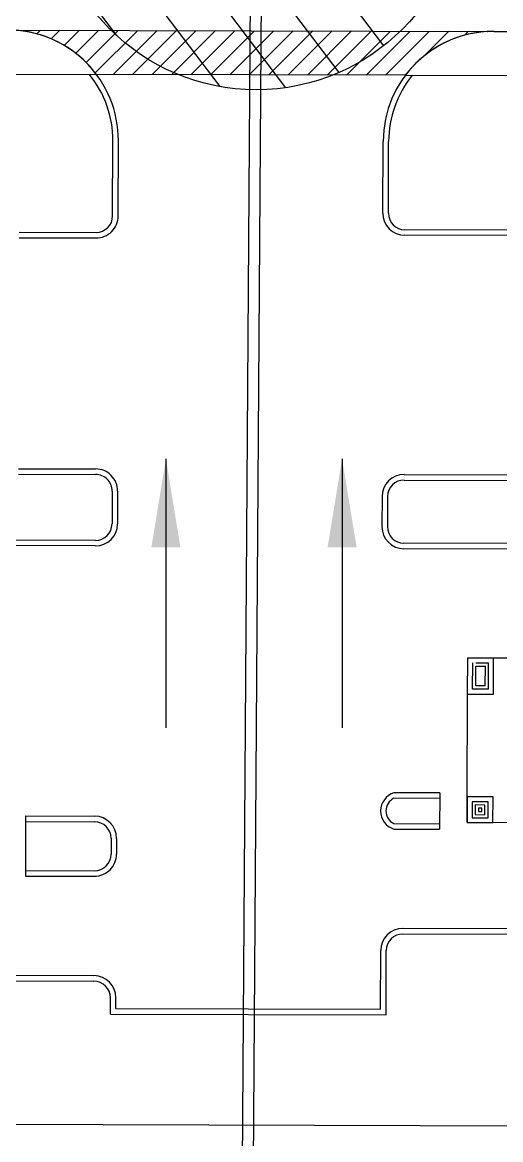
# Model space of a CAD drawing. Header units: feet. Extents: x 26064 to 27719, y 16802 to 28989.
# Drawn here: x 27028 to 27071.3, y 17835.8 to 17936.9 of the extents above; entities that cross this region are included whole.
import ezdxf

# ---------------------------------------------------------------- set-up
doc = ezdxf.new("R2010")
doc.units = ezdxf.units.FT
doc.header["$LTSCALE"] = 50
doc.header["$MEASUREMENT"] = 0
doc.linetypes.add('HIDDEN', pattern=[0.375, 0.25, -0.125])
for name, color, linetype in [('BUILDING-INTERIOR', 251, 'Continuous'), ('BUILDINGS', 5, 'Continuous'), ('CURB-B', 4, 'Continuous'), ('CURB-F', 32, 'Continuous'), ('INLET PROTECTION', 1, 'HIDDEN'), ('PAINT-MARKINGS', 32, 'Continuous'), ('SD-OUTER-PRIVATE', 6, 'Continuous'), ('SD-STRUCTURE', 6, 'Continuous'), ('SIDEWALK', 9, 'Continuous')]:
    doc.layers.add(name, color=color, linetype=linetype)
doc.styles.add('ls80', font='simplex', dxfattribs={"oblique": 15, "height": 4})
doc.dimstyles.new('dim', dxfattribs={"dimtxt": 0.18, "dimasz": 0.16, "dimexe": 0.0625, "dimexo": 0.0625, "dimgap": 0.03, "dimtad": 3, "dimdec": 4, "dimzin": 0, "dimdsep": 46, "dimtxsty": 'ls80', "dimcen": 0.09, "dimclrd": 256, "dimclre": 256, "dimclrt": 256, "dimaunit": 1, "dimadec": 4, "dimazin": 0, "dimtfac": 1, "dimtdec": 4, "dimtofl": 0, "dimtmove": 2, "dimatfit": 3, "dimfxl": 0, "dimtolj": 1, "dimtzin": 0, "dimlwd": -1, "dimlwe": -1, "dimarcsym": 0})

msp = doc.modelspace()

# ---------------------------------------------------------------- hatches: boundary and pattern name
at = {"layer": 'INLET PROTECTION', "linetype": 'Continuous'}
h = msp.add_hatch(dxfattribs=at)
h.set_pattern_fill('ANSI31', scale=37.499998, angle=262.0889784, style=0)
h.set_pattern_definition([(307.088978, (51160.1643, -5315.1487), (3.7392183, 2.82681806), [])])
edge = h.paths.add_edge_path()
edge.add_arc((27049.17607, 17949.57749), 18.75, 0, 360)
at = {"layer": 'PAINT-MARKINGS'}
h = msp.add_hatch(dxfattribs=at)
h.set_pattern_fill('ANSI31', scale=10, style=0)
edge = h.paths.add_edge_path()
edge.add_arc((27026.68886, 17926.23721), 9.996, 36.7031594, 89.8447259)
edge.add_line((27026.71595, 17936.23317), (27070.69841, 17936.11398))
edge.add_arc((27070.6711, 17926.11802), 9.996, 89.8434387, 142.9862904)
edge.add_line((27062.68938, 17932.13567), (27034.70308, 17932.21151))

# ---------------------------------------------------------------- linework, layer by layer
at = {"layer": 'BUILDING-INTERIOR', "color": 7, "ltscale": 12}
for p, q in [((27068.33288, 17876.10729), (27068.34248, 17879.39769)), ((27068.34248, 17879.39769), (27070.69574, 17879.39082)), ((27070.68614, 17876.10042), (27070.69574, 17879.39082)), ((27068.79237, 17876.56411), (27068.7993, 17878.9382)), ((27069.08478, 17876.85481), (27069.09001, 17878.64579)), ((27069.09001, 17878.64579), (27069.94384, 17878.6433)), ((27069.09086, 17878.93735), (27070.23625, 17878.93401)), ((27069.93862, 17876.85232), (27069.94384, 17878.6433)), ((27070.22932, 17876.55992), (27070.23625, 17878.93401)), ((27070.22932, 17876.55992), (27068.79237, 17876.56411)), ((27069.93862, 17876.85232), (27069.08478, 17876.85481)), ((27068.33288, 17876.10729), (27070.68614, 17876.10042)), ((27068.30571, 17866.79836), (27068.2989, 17864.46593)), ((27070.63815, 17866.79156), (27068.30571, 17866.79836)), ((27068.74177, 17866.35976), (27068.73751, 17864.90198)), ((27070.19954, 17866.3555), (27068.74177, 17866.35976)), ((27070.19528, 17864.89773), (27070.19954, 17866.3555)), ((27070.63134, 17864.45912), (27070.63815, 17866.79156)), ((27069.03247, 17866.06735), (27069.02992, 17865.19269)), ((27069.02992, 17865.19269), (27069.90458, 17865.19013)), ((27069.90713, 17866.0648), (27069.03247, 17866.06735)), ((27069.32317, 17865.77494), (27069.32232, 17865.48339)), ((27069.32232, 17865.48339), (27069.61388, 17865.48254)), ((27069.61473, 17865.77409), (27069.32317, 17865.77494)), ((27069.61388, 17865.48254), (27069.61473, 17865.77409)), ((27069.90458, 17865.19013), (27069.90713, 17866.0648)), ((27068.2989, 17864.46593), (27070.63134, 17864.45912)), ((27068.73751, 17864.90198), (27070.19528, 17864.89773))]:
    msp.add_line(p, q, dxfattribs=at)
at = {"layer": 'BUILDINGS', "color": 7, "flags": 128}
msp.add_lwpolyline([(27072.29736, 17864.45426), (27068.2989, 17864.46593), (27068.30571, 17866.79836), (27068.33288, 17876.10729), (27068.34248, 17879.39769), (27070.69574, 17879.39082), (27073.34056, 17879.38311)], dxfattribs=at)
at = {"layer": 'CURB-B', "color": 7, "flags": 128}
for points in [[(27036.18482, 17926.2095, 0.172582563), (27034.06864, 17932.21323)], [(27063.32381, 17932.13395, 0.172475202), (27061.17514, 17926.14573)], [(27034.66058, 17917.90695, 0.414213562), (27036.16495, 17919.40257)], [(27061.1562, 17919.65894, 0.414139733), (27062.65144, 17918.15457)], [(27036.11441, 17894.49397, 0.414215563), (27034.6188, 17895.99836)], [(27062.58123, 17895.49161, 0.414213562), (27061.07686, 17893.996)], [(27034.60133, 17890.02186, 0.414211562), (27036.10571, 17891.51747)], [(27061.06891, 17891.26939, 0.414213562), (27062.56452, 17889.76502)], [(27061.66086, 17866.67179, 0.629679122), (27061.65807, 17864.38138)], [(27036.01967, 17863.04775, 0.414213562), (27034.52406, 17864.55212)], [(27034.51111, 17860.1167, 0.414213562), (27036.01549, 17861.61231)], [(27062.4657, 17854.3824, 0.414213562), (27060.96132, 17852.88678)], [(27035.95834, 17848.61006, 0.414074881), (27034.46343, 17850.11443)]]:
    msp.add_lwpolyline(points, format="xyb", dxfattribs=at)
for points in [[(27036.16495, 17919.40257), (27036.18482, 17926.2095)], [(27061.1562, 17919.65894), (27061.17514, 17926.14573)], [(27027.68594, 17917.92731), (27034.66058, 17917.90695)], [(27079.57626, 17918.10091), (27062.65144, 17918.15457)], [(27027.62196, 17896.01878), (27034.6188, 17895.99836)], [(27062.58123, 17895.49161), (27079.51013, 17895.4422)], [(27036.11441, 17894.49397), (27036.10571, 17891.51747)], [(27061.07686, 17893.996), (27061.06891, 17891.26939)], [(27034.60133, 17890.02186), (27024.81403, 17890.05043)], [(27073.37077, 17889.73348), (27062.56452, 17889.76502)], [(27065.80819, 17866.65969), (27061.66086, 17866.67179)], [(27065.80966, 17867.16418), (27065.80005, 17863.86929)], [(27028.27849, 17865.07035), (27028.26263, 17859.63493)], [(27028.27703, 17864.57035), (27034.52406, 17864.55212)], [(27061.65807, 17864.38138), (27065.80151, 17864.36928)], [(27036.01967, 17863.04775), (27036.01549, 17861.61231)], [(27028.26408, 17860.13493), (27034.51111, 17860.1167)], [(27072.26788, 17854.35379), (27062.4657, 17854.3824)], [(27060.94433, 17847.06454), (27060.96132, 17852.88678)], [(27025.69718, 17850.14416), (27034.46343, 17850.11443)], [(27035.95404, 17847.13748), (27035.95834, 17848.61006)], [(27035.95404, 17847.13748), (27060.94433, 17847.06454)]]:
    msp.add_lwpolyline(points, dxfattribs=at)
at = {"layer": 'CURB-F', "color": 7}
for p, q in [((27070.69819, 17936.11398), (27117.30063, 17935.98768)), ((27036.66495, 17919.40111), (27036.68481, 17926.20804)), ((27060.65619, 17919.65577), (27060.67514, 17926.14719)), ((27027.68449, 17917.42731), (27034.65912, 17917.40696)), ((27079.5748, 17917.60054), (27062.65035, 17917.64994)), ((27027.62342, 17896.51877), (27034.62026, 17896.49835)), ((27062.58269, 17895.99161), (27079.51158, 17895.9422)), ((27036.61441, 17894.49251), (27036.6057, 17891.51601)), ((27060.57687, 17893.99746), (27060.56891, 17891.27085)), ((27034.59987, 17889.52187), (27024.81257, 17889.55043)), ((27073.36931, 17889.23349), (27062.56306, 17889.26503)), ((27065.80965, 17867.15969), (27061.66086, 17867.1718)), ((27028.27849, 17865.07035), (27034.52552, 17865.05212)), ((27061.65807, 17863.88137), (27065.80005, 17863.86929)), ((27036.51967, 17863.04629), (27036.51548, 17861.61085)), ((27028.26263, 17859.63493), (27034.50965, 17859.6167)), ((27072.26934, 17854.85379), (27062.46715, 17854.88239)), ((27060.44579, 17847.566), (27060.46133, 17852.88824)), ((27025.69865, 17850.6458), (27034.4642, 17850.62021)), ((27036.4555, 17847.63602), (27036.45835, 17848.61438)), ((27036.4555, 17847.63602), (27060.44579, 17847.566))]:
    msp.add_line(p, q, dxfattribs=at)
for centre, radius, start, end in [((27026.68886, 17926.23721), 9.996, 359.8327778, 89.844725), ((27070.6711, 17926.11802), 9.996, 89.8434387, 179.8327778), ((27034.66496, 17919.40695), 2, 269.8327778, 359.8327778), ((27062.65618, 17919.64993), 2, 179.8327778, 269.8327778), ((27034.61442, 17894.49836), 2, 359.8323865, 89.8327778), ((27062.57686, 17893.99162), 2, 89.8327778, 179.8327778), ((27034.60571, 17891.52186), 2, 269.8327778, 359.8323865), ((27062.5689, 17891.26502), 2, 179.8327778, 269.8327778), ((27062.18087, 17865.52614), 1.72586, 107.5360092, 252.3666213), ((27034.51968, 17863.05213), 2, 359.8327778, 89.8327778), ((27034.51549, 17861.61669), 2, 269.8327778, 359.8327778), ((27062.46132, 17852.8824), 2, 89.8327778, 179.8327778), ((27034.45836, 17848.62022), 2, 359.8327778, 89.8327778)]:
    msp.add_arc(centre, radius, start, end, dxfattribs=at)
at = {"layer": 'INLET PROTECTION', "color": 7, "linetype": 'Continuous'}
msp.add_circle((27049.17607, 17949.57749), 18.75, dxfattribs=at)
at = {"layer": 'PAINT-MARKINGS', "color": 7}
for p, q in [((27026.71595, 17936.23317), (27070.69841, 17936.11398)), ((27070.69841, 17936.11398), (27070.97536, 17936.11323))]:
    msp.add_line(p, q, dxfattribs=at)
at = {"layer": 'PAINT-MARKINGS', "color": 7, "flags": 128}
msp.add_lwpolyline([(27034.70308, 17932.21151, 0.236120788), (27026.71595, 17936.23317), (27070.69841, 17936.11398, 0.236126708), (27062.68938, 17932.13567), (27034.70308, 17932.21151)], format="xyb", close=True, dxfattribs=at)
at = {"layer": 'SD-OUTER-PRIVATE', "color": 7}
for p, q in [((27047.8978, 17828.10243), (27048.72514, 17947.67367)), ((27048.8978, 17828.09972), (27049.72514, 17947.67076))]:
    msp.add_line(p, q, dxfattribs=at)
at = {"layer": 'SIDEWALK', "color": 7}
for p, q in [((27011.70516, 17932.27384), (27034.70308, 17932.21151)), ((27062.68938, 17932.13567), (27085.68729, 17932.07334)), ((26995.48034, 17837.25556), (27091.1472, 17836.97635))]:
    msp.add_line(p, q, dxfattribs=at)

# ---------------------------------------------------------------- leaders
at = {"layer": 'SD-STRUCTURE', "color": 7}
for points in [[(27040.99156, 17897.40816), (27040.99156, 17873.05893)], [(27056.96002, 17897.40816), (27056.96002, 17873.05893)]]:
    msp.add_leader(points, dimstyle='dim', override={"dimscale": 50, "dimtad": 0, "dimpost": "'"}, dxfattribs=at)

doc.saveas('drawing.dxf')
